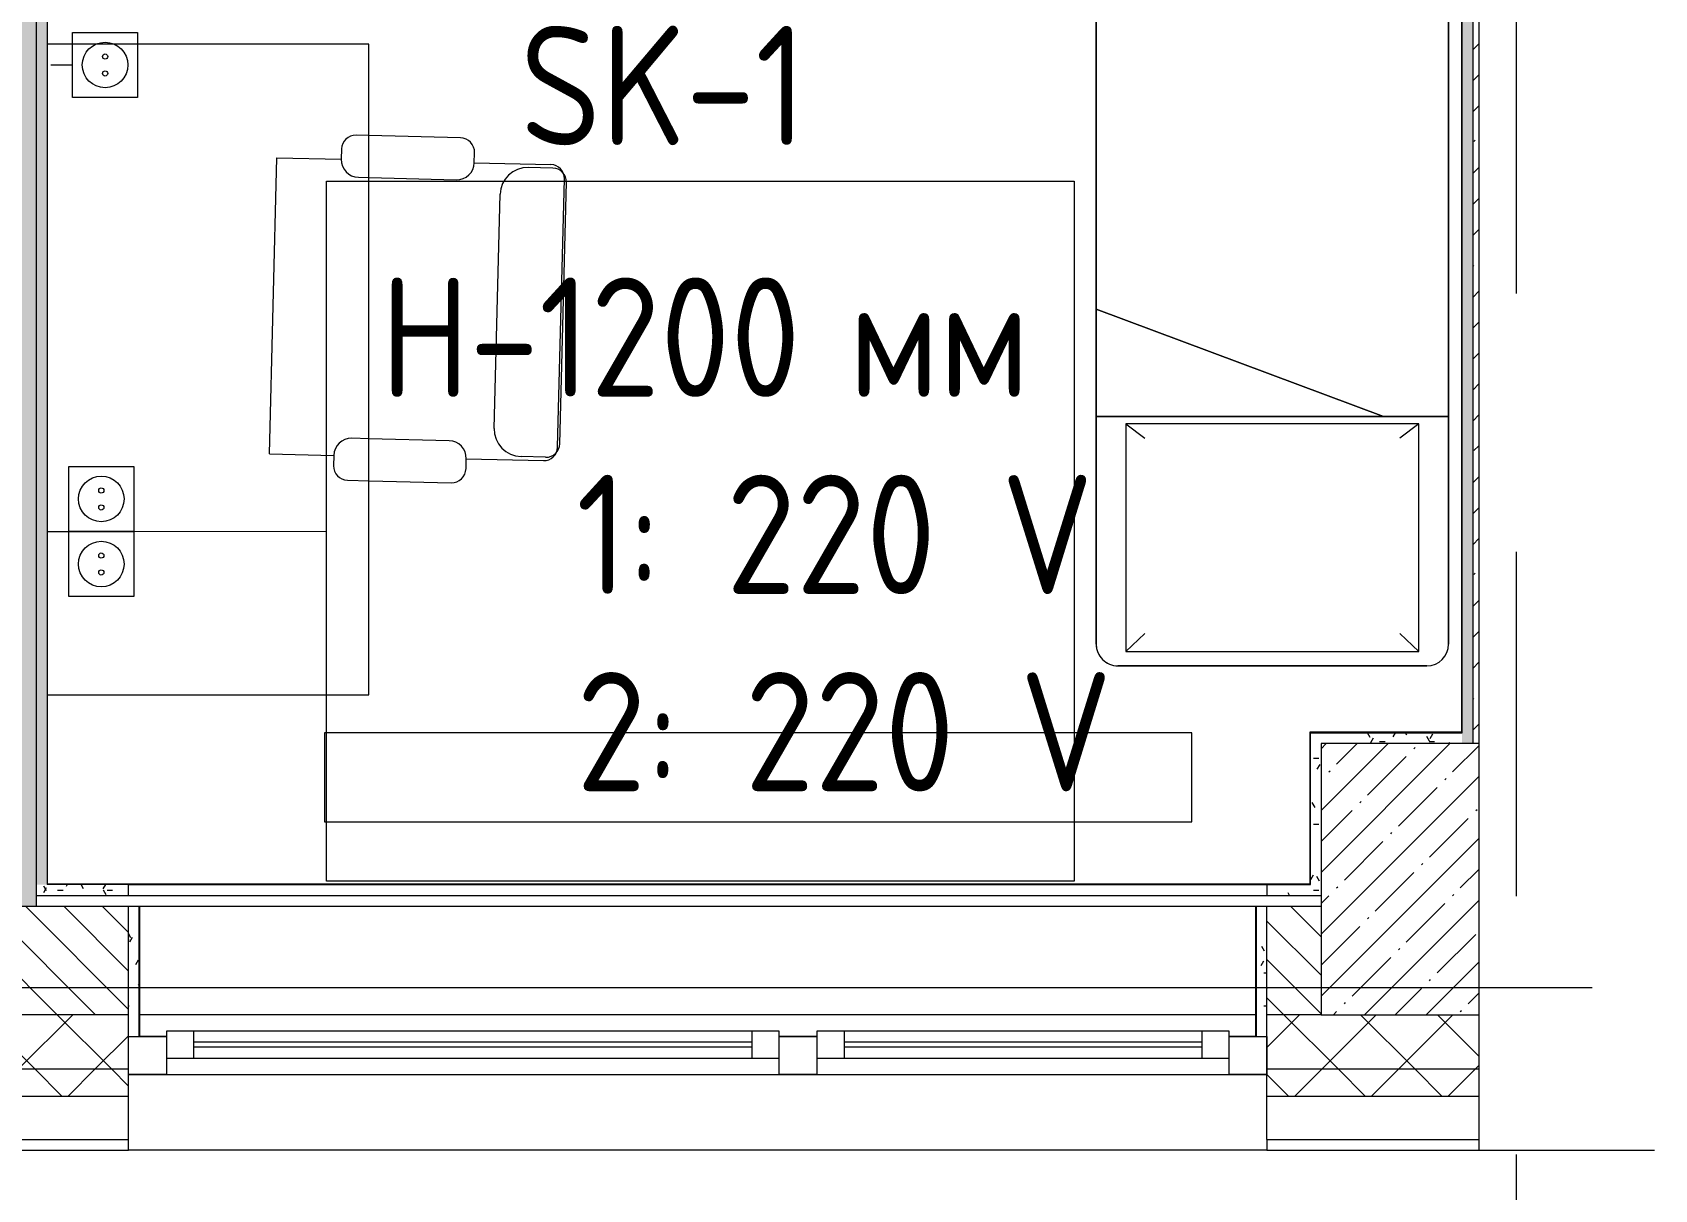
# Model space of a CAD drawing. Header units: millimetres. Extents: x 35881 to 234190, y -8553 to 29063.
# Drawn here: x 81823 to 84815, y 3228 to 5361 of the extents above; entities that cross this region are included whole.
import ezdxf

# ---------------------------------------------------------------- set-up
doc = ezdxf.new("R2010")
doc.units = ezdxf.units.MM
doc.linetypes.add('Осевая', pattern=[3175, 635, -476.25, 1587.5, -476.25])
for name, color, linetype, lineweight in [('A-DETL-GENF', 7, 'Continuous', 9), ('A-GLAZ', 7, 'Continuous', 9), ('A-GLAZ-1', 7, 'Continuous', 13), ('A-WALL', 7, 'Continuous', 9), ('E-ELEC-FIXT-IDEN', 7, 'Continuous', 9), ('I-WALL', 7, 'Continuous', 9), ('M-EQPM', 7, 'Continuous', 9), ('S-COLS', 7, 'Continuous', 9), ('Оси', 7, 'Continuous', 9), ('Оси-2', 7, 'Осевая', 9), ('Электрические приборы', 7, 'Continuous', 9)]:
    doc.layers.add(name, color=color, linetype=linetype, lineweight=lineweight)
for name, color, linetype, lineweight, true_color in [('A-WALL-1', 7, 'Continuous', 9, 0x3c3c3c), ('A-WALL-FNSH-1', 7, 'Continuous', 9, 0x3c3c3c), ('I-FURN-1', 7, 'Continuous', 9, 0xf0f0f0), ('M-EQPM-1', 7, 'Continuous', 9, 0xd4d4d4), ('Оси розеток', 7, 'Continuous', 9, 0xff1e23)]:
    doc.layers.add(name, color=color, linetype=linetype, lineweight=lineweight, true_color=true_color)
doc.styles.add('GOST Common', font='GOST_Common.ttf', dxfattribs={"width": 0.9, "height": 220})
pattern_1 = [(45, (0, 0), (-70.71068, 70.71068), []), (135, (0, 0), (-70.71068, -70.71068), [])]
pattern_2 = [(0, (0, 0), (121.92, 30.48), [10.058, -81.382, 10.058, -81.382, -487.68]), (0, (0, 0), (121.92, 30.48), [-182.88, 10.058, -172.822, 10.058, -81.382, -213.36]), (0, (0, 0), (121.92, 30.48), [-457.2, 10.058, -50.902, 10.058, -142.342]), (120, (45.72, 15.24), (-87.356454, 90.345817), [10.058, -81.382, 10.058, -81.382, -487.68]), (120, (45.72, 15.24), (-87.356454, 90.345817), [-182.88, 10.058, -172.822, 10.058, -81.382, -213.36]), (120, (45.72, 15.24), (-87.356454, 90.345817), [-457.2, 10.058, -50.902, 10.058, -142.342]), (240, (60.96, 76.2), (-34.563546, -120.825817), [10.058, -81.382, 10.058, -81.382, -487.68]), (240, (60.96, 76.2), (-34.563546, -120.825817), [-182.88, 10.058, -172.822, 10.058, -81.382, -213.36]), (240, (60.96, 76.2), (-34.563546, -120.825817), [-457.2, 10.058, -50.902, 10.058, -142.342])]

# ---------------------------------------------------------------- blocks, each defined once
blk = doc.blocks.new('120_Окно_СКБ_2Ст - 120_Окно_СКБ_2Ст 2100х2500 _мал створка СЛЕВА_-19967351-План размещения напольных электротехнических лючков и розеток 1 этажа в осях 12-23')
at = {"layer": 'A-GLAZ'}
for p, q in [((1050, -5), (-1050, -5)), ((-930, -55), (-270, -55)), ((-100, -55), (930, -55)), ((-1030, -75), (-980, -75)), ((-270, -65), (-930, -65)), ((-220, -75), (-150, -75)), ((930, -65), (-100, -65)), ((980, -75), (1030, -75))]:
    blk.add_line(p, q, dxfattribs=at)
at = {"layer": 'A-GLAZ-1'}
for p, q in [((-1050, -75), (-1050, -5)), ((-1050, -5), (-980, -5)), ((-980, -5), (-980, -75)), ((-220, -75), (-220, -5)), ((-220, -5), (-150, -5)), ((-150, -5), (-150, -75)), ((980, -75), (980, -5)), ((980, -5), (1050, -5)), ((1050, -5), (1050, -75)), ((-220, -35), (-980, -35)), ((-980, -35), (-980, -85)), ((-930, -85), (-930, -35)), ((-270, -85), (-270, -35)), ((-220, -85), (-220, -35)), ((980, -35), (-150, -35)), ((-150, -35), (-150, -85)), ((-100, -85), (-100, -35)), ((930, -85), (930, -35)), ((980, -85), (980, -35)), ((-980, -75), (-1050, -75)), ((-980, -85), (-220, -85)), ((-150, -75), (-220, -75)), ((-150, -85), (980, -85)), ((1050, -75), (980, -75))]:
    blk.add_line(p, q, dxfattribs=at)
blk = doc.blocks.new('BSC_Колонна _Прямоугольная - 500х500-V57-План размещения напольных электротехнических лючков и розеток 1 этажа в осях 12-23')
at = {"layer": 'S-COLS'}
h = blk.add_hatch(dxfattribs=at)
h.set_pattern_fill('FP_55', color=256, style=0, pattern_type=2)
h.set_pattern_definition([(45, (-84450, -3800), (-57.02463, 57.02463), []), (45, (-84392.975, -3800), (-57.02463, 57.02463), [100.806, -20.161, 3.353, -16.808])])
h.paths.add_polyline_path([(-250, -250), (40.7, -250), (40.7, 250), (-250, 250), (-250, 73.5)])
for p, q in [((40.7, 250), (-250, 250)), ((-250, 250), (-250, -250)), ((-250, -250), (40.7, -250))]:
    blk.add_line(p, q, dxfattribs=at)
blk = doc.blocks.new('Блок Розеток и Выключателей - Блок Розеток и Выключателей_SK1-V63-План размещения напольных электротехнических лючков и розеток 1 этажа в осях 12-23')
at = {"layer": 'A-DETL-GENF'}
for p, q in [((-60, -40), (60, -40)), ((-60, -160), (-60, -40)), ((60, -40), (60, -160)), ((60, -160), (-60, -160))]:
    blk.add_line(p, q, dxfattribs=at)
for centre, radius in [((0, -100), 42), ((-15.6, -100), 4.8), ((15.6, -100), 4.8)]:
    blk.add_circle(centre, radius, dxfattribs=at)
at = {"layer": 'Оси розеток'}
blk.add_line((0, 0), (0, -40), dxfattribs=at)
blk = doc.blocks.new('Блок Розеток и Выключателей - Блок Розеток и Выключателей_SK1-27368977-План размещения напольных электротехнических лючков и розеток 1 этажа в осях 12-23')
at = {"layer": 'A-DETL-GENF'}
for p, q in [((-120, -40), (0, -40)), ((-120, -160), (-120, -40)), ((0, -40), (120, -40)), ((0, -160), (0, -40)), ((0, -40), (0, -160)), ((120, -40), (120, -160)), ((0, -160), (-120, -160)), ((120, -160), (0, -160))]:
    blk.add_line(p, q, dxfattribs=at)
for centre, radius in [((-60, -100), 42), ((60, -100), 42), ((-75.6, -100), 4.8), ((-44.4, -100), 4.8), ((44.4, -100), 4.8), ((75.6, -100), 4.8)]:
    blk.add_circle(centre, radius, dxfattribs=at)
at = {"layer": 'Оси розеток'}
blk.add_line((0, 0), (0, -40), dxfattribs=at)
blk = doc.blocks.new('Bed - Small Sizes - 15_1-25546717-План размещения напольных электротехнических лючков и розеток 1 этажа в осях 12-23')
at = {"layer": 'I-FURN-1'}
for p, q in [((262.3, 0), (-307.7, 0)), ((-307.7, 0), (262.3, 0)), ((-307.7, 0), (262.3, 0)), ((262.3, 0), (-307.7, 0)), ((-292.5, -26.2), (-257.7, -60)), ((247.5, -26.2), (-292.5, -26.2)), ((-292.5, -26.2), (-292.5, -446.2)), ((247.5, -26.2), (-292.5, -26.2)), ((-292.5, -26.2), (-292.5, -446.2)), ((247.5, -26.2), (212.3, -60)), ((247.5, -446.2), (247.5, -26.2)), ((247.5, -446.2), (247.5, -26.2)), ((-347.7, -40), (-347.7, -460)), ((-347.7, -460), (-347.7, -40)), ((-347.7, -40), (-347.7, -1910)), ((-347.7, -460), (-347.7, -40)), ((302.3, -460), (302.3, -40)), ((302.3, -40), (302.3, -460)), ((302.3, -1910), (302.3, -40)), ((302.3, -40), (302.3, -657.7)), ((-292.5, -446.2), (-257.7, -420)), ((-292.5, -446.2), (247.5, -446.2)), ((-292.5, -446.2), (247.5, -446.2)), ((247.5, -446.2), (212.3, -420)), ((-347.7, -460), (-227.7, -460)), ((-227.7, -460), (-347.7, -460)), ((-347.7, -1910), (-347.7, -460)), ((-347.7, -460), (-227.7, -460)), ((-227.7, -460), (302.3, -460)), ((302.3, -460), (-227.7, -460)), ((302.3, -460), (-227.7, -460)), ((-227.7, -460), (302.3, -657.7)), ((302.3, -657.7), (-227.7, -460)), ((-227.7, -460), (302.3, -460)), ((-227.7, -460), (302.3, -657.7)), ((-227.7, -460), (302.3, -460)), ((302.3, -657.7), (302.3, -460)), ((302.3, -460), (302.3, -657.7)), ((302.3, -657.7), (302.3, -1910)), ((-307.7, -1950), (262.3, -1950)), ((262.3, -1950), (-307.7, -1950))]:
    blk.add_line(p, q, dxfattribs=at)
for centre, start, end in [((-307.7, -40), 90, 180), ((-307.7, -40), 90, 180), ((262.3, -40), 360, 90), ((262.3, -40), 0, 90), ((-307.7, -40), 90, 180), ((-307.7, -40), 90, 180), ((262.3, -40), 0, 90), ((262.3, -40), 0, 90), ((-307.7, -1910), 180, 270), ((-307.7, -1910), 180, 270), ((262.3, -1910), 270, 0), ((262.3, -1910), 270, 0)]:
    blk.add_arc(centre, 40, start, end, dxfattribs=at)
blk = doc.blocks.new('Стол базовый прямоугольный - 15_3-25546838-План размещения напольных электротехнических лючков и розеток 1 этажа в осях 12-23')
at = {"layer": 'I-FURN-1'}
for p, q in [((-600, 293.8), (-600, -300)), ((600, -300), (600, 293.8)), ((-600, -300), (600, -300))]:
    blk.add_line(p, q, dxfattribs=at)
blk = doc.blocks.new('Стул-Кресло рабочее _с подлокотниками_ - 15_5-25548320-План размещения напольных электротехнических лючков и розеток 1 этажа в осях 12-23')
at = {"layer": 'I-FURN-1'}
for p, q in [((-132.1, 286.9), (-132.1, 168.2)), ((-132.1, 286.9), (414, 286.9)), ((414, 286.9), (414, 168.2)), ((-132.1, 168.2), (-151.1, 168.2)), ((433.1, 168.2), (414, 168.2)), ((-177.3, 142), (-177.3, 102.2)), ((-99.8, 104.2), (-99.8, 135.9)), ((381.8, 135.9), (381.8, 116.3)), ((459.2, 118.3), (459.2, 142)), ((-177.3, 102.2), (-177.3, -49.2)), ((-99.8, -43.8), (-99.8, 104.2)), ((381.8, 116.3), (381.8, -44.8)), ((459.2, -50.3), (459.2, 118.3)), ((-150.4, -76.1), (-132.1, -76.1)), ((-132.1, -76.1), (-132.1, -218.6)), ((414, -77.1), (432.4, -77.1)), ((414, -77.1), (414, -218.6)), ((-74.9, -126.2), (356.9, -126.2)), ((-125.7, -222.4), (-125.7, -177)), ((407.7, -222.4), (407.7, -177)), ((-106.7, -244), (388.6, -244)), ((-100.3, -247.8), (382.3, -247.8))]:
    blk.add_line(p, q, dxfattribs=at)
for centre, radius, start, end in [((-151.1, 142), 26.2, 90, 180), ((-132.1, 135.9), 32.3, 360, 90), ((414, 135.9), 32.3, 90, 180), ((433.1, 142), 26.2, 0, 90), ((-150.4, -49.2), 26.9, 180, 270), ((-132.1, -43.8), 32.3, 270, 0), ((414, -44.8), 32.3, 180, 270), ((432.4, -50.3), 26.9, 270, 0), ((-74.9, -177), 50.8, 90, 180), ((356.9, -177), 50.8, 0, 90), ((-106.7, -218.6), 25.4, 180, 270), ((-100.3, -222.4), 25.4, 180, 270), ((382.3, -222.4), 25.4, 270, 0), ((388.6, -218.6), 25.4, 270, 0)]:
    blk.add_arc(centre, radius, start, end, dxfattribs=at)
blk = doc.blocks.new('radiator_prado_classic_z_tip_30_po exemplyaru - Classic Z Тип 30-500-30677899-План размещения напольных электротехнических лючков и розеток 1 этажа в осях 12-23')
at = {"layer": 'M-EQPM-1'}
for p, q in [((0, 228), (0, 64)), ((1600, 228), (0, 228)), ((1600, 64), (1600, 228)), ((0, 64), (1600, 64))]:
    blk.add_line(p, q, dxfattribs=at)
blk = doc.blocks.new('DET_L_Линия разрыва - М100-30654842-План размещения напольных электротехнических лючков и розеток 1 этажа в осях 12-23')
at = {"layer": 'A-DETL-GENF'}
blk.add_line((11739.9, 0), (0, 0), dxfattribs=at)

msp = doc.modelspace()

# ---------------------------------------------------------------- hatches: boundary and pattern name
at = {"layer": 'A-WALL'}
h = msp.add_hatch(dxfattribs=at)
h.set_pattern_fill('FP_21', color=256, style=0, pattern_type=2)
h.set_pattern_definition([(135, (0, 0), (-35.35534, -35.35534), [])])
h.paths.add_polyline_path([(84100, 3550), (84200, 3550), (84200, 3750), (84100, 3750)])
h.paths.add_polyline_path([(81905.3, 3550), (82000, 3550), (82000, 3750), (80850, 3750), (80850, 3550)])
h.paths.add_polyline_path([(80086.8, 3550), (80350, 3550), (80350, 3750), (80080.5, 3750), (80080.5, 3550)])
h.paths.add_polyline_path([(79180.5, 3550), (79180.5, 3750), (77980, 3750), (77980, 3550), (78995.7, 3550)])
h.paths.add_polyline_path([(76813.6, 3550), (77080, 3550), (77080, 3750), (75980, 3750), (75980, 3550), (76086.2, 3550)])
h = msp.add_hatch(dxfattribs=at)
h.set_pattern_fill('FP_17', color=256, style=0, pattern_type=2)
h.set_pattern_definition(pattern_1)
h.paths.add_polyline_path([(84490.7, 3450), (84490.7, 3550), (84100, 3550), (84100, 3450), (84200, 3450)])
h.paths.add_polyline_path([(82000, 3450), (82000, 3550), (80080.5, 3550), (80080.5, 3450), (81905.3, 3450)])
h.paths.add_polyline_path([(78995.7, 3450), (79180.5, 3450), (79180.5, 3550), (77980, 3550), (77980, 3450), (78268.3, 3450)])
h.paths.add_polyline_path([(76813.6, 3450), (77080, 3450), (77080, 3550), (75858, 3550), (75858, 3450), (76086.2, 3450)])
h = msp.add_hatch(dxfattribs=at)
h.set_pattern_fill('FP_17', color=256, style=0, pattern_type=2)
h.set_pattern_definition(pattern_1)
h.paths.add_polyline_path([(84490.7, 3400), (84490.7, 3450), (84100, 3450), (84100, 3400)])
h.paths.add_polyline_path([(81905.3, 3400), (82000, 3400), (82000, 3450), (80080.5, 3450), (80080.5, 3400), (80450.5, 3400)])
h.paths.add_polyline_path([(78995.7, 3400), (79180.5, 3400), (79180.5, 3450), (77980, 3450), (77980, 3400), (78268.3, 3400)])
h.paths.add_polyline_path([(76813.6, 3400), (77080, 3400), (77080, 3450), (75858, 3450), (75858, 3400), (76086.2, 3400)])
at = {"layer": 'I-WALL'}
h = msp.add_hatch(dxfattribs=at)
h.set_pattern_fill('FP_1', color=256, style=0, pattern_type=2)
h.set_pattern_definition([(45, (0, 0), (-57.02463, 57.02463), []), (45, (57.025, 0), (-57.02463, 57.02463), [100.806, -20.161, 3.353, -16.808])])
h.paths.add_polyline_path([(84490.7, 4050), (84490.7, 10900), (84480, 10900), (84480, 4050)])
h = msp.add_hatch(dxfattribs=at)
h.set_pattern_fill('FP_58', color=256, style=0, pattern_type=2)
h.set_pattern_definition(pattern_2)
h.paths.add_polyline_path([(84480, 4050), (84480, 10880), (84460, 10879), (84460, 4050)])
h = msp.add_hatch(dxfattribs=at)
h.set_pattern_fill('FP_58', color=256, style=0, pattern_type=2)
h.set_pattern_definition(pattern_2)
h.paths.add_polyline_path([(81850, 3790), (81850, 9220), (81830, 9220), (81830, 3790)])
h = msp.add_hatch(dxfattribs=at)
h.set_pattern_fill('FP_22', color=256, style=0, pattern_type=2)
h.set_pattern_definition([(135, (0, 0), (-75.43415, -75.43415), [106.68, -17.78, 3.556, -17.78]), (135, (0, 75.39), (-75.43415, -75.43415), []), (50, (0, 0), (127.52922, -11.15758), [13.335, -146.685]), (355, (0, 0), (-24.66966, 133.74002), [10.668, -117.348]), (100.451, (10.63, -0.93), (102.85973, 122.58178), [11.333, -124.663]), (46.184, (0, 35.56), (189.75516, -29.43036), [20.002, -220.027]), (96.636, (15.81, 33.1), (166.1822, 173.1996), [17, -186.995]), (351.184, (0, 35.56), (166.18393, 173.19757), [16.002, -176.022]), (21, (17.78, 26.67), (106.13027, -71.58603), [13.335, -146.685]), (326, (17.78, 26.67), (43.26188, 128.93175), [10.668, -117.348]), (71.451, (26.62, 20.7), (149.39198, 57.34505), [11.333, -124.663]), (37.5, (0, 0), (2.162228, 59.188357), [3.353, -112.573, 3.353, -115.773, -117.792]), (37.5, (0, 0), (2.162228, 59.188357), [-235.052, 3.353, -114.44]), (7.5, (0, 0), (46.773857, 70.12615), [3.353, -64.567, 3.353, -109.906, -44.894]), (7.5, (0, 0), (46.773857, 70.12615), [-181.178, 3.353, -41.542]), (327.5, (-39.65, 0), (94.91367, -4.010093), [3.353, -41.097, 3.353, -135.331, -184.023]), (327.5, (-39.65, 0), (94.91367, -4.010093), [-183.134, 3.353, -180.67]), (317.5, (-57.43, 0), (103.69057, 17.79882), [3.353, -54.432, 3.353, -88.748, -130.683]), (317.5, (-57.43, 0), (103.69057, 17.79882), [-149.885, 3.353, -127.33])])
h.paths.add_polyline_path([(81730, 3750), (81830, 3750), (81830, 9100), (81730, 9100), (81730, 5091.4)])
h = msp.add_hatch(dxfattribs=at)
h.set_pattern_fill('FP_58', color=256, style=0, pattern_type=2)
h.set_pattern_definition(pattern_2)
h.paths.add_polyline_path([(84200, 4050), (84460, 4050), (84459, 4070), (84180, 4070), (84180, 4050)])
h = msp.add_hatch(dxfattribs=at)
h.set_pattern_fill('FP_58', color=256, style=0, pattern_type=2)
h.set_pattern_definition(pattern_2)
h.paths.add_polyline_path([(84200, 3770), (84200, 4050), (84180, 4050), (84180, 3770)])
h = msp.add_hatch(dxfattribs=at)
h.set_pattern_fill('FP_58', color=256, style=0, pattern_type=2)
h.set_pattern_definition(pattern_2)
h.paths.add_polyline_path([(84100, 3770), (84180, 3770), (84179, 3790), (84100, 3790)])
h.paths.add_polyline_path([(81905.3, 3770), (82000, 3770), (82000, 3790), (81830, 3790), (81830, 3770)])
h = msp.add_hatch(dxfattribs=at)
h.set_pattern_fill('FP_58', color=256, style=0, pattern_type=2)
h.set_pattern_definition(pattern_2)
h.paths.add_polyline_path([(82020, 3510), (82020, 3750), (82000, 3750), (82000, 3510)])
h = msp.add_hatch(dxfattribs=at)
h.set_pattern_fill('FP_58', color=256, style=0, pattern_type=2)
h.set_pattern_definition(pattern_2)
h.paths.add_polyline_path([(84100, 3510), (84100, 3750), (84080, 3750), (84080, 3510)])

# ---------------------------------------------------------------- linework, layer by layer
at = {"layer": 'A-WALL'}
for p, q in [((84460, 4070), (84460, 10880)), ((81850, 8021), (81850, 3790)), ((84180, 4070), (84460, 4070)), ((84180, 3790), (84180, 4050)), ((82000, 3790), (81850, 3790)), ((84100, 3790), (84180, 3790)), ((80850, 3750), (84200, 3750)), ((82000, 3550), (80850, 3550)), ((84200, 3550), (84100, 3550)), ((80080.5, 3450), (82000, 3450)), ((84100, 3450), (84490.7, 3450)), ((80080.5, 3400), (82000, 3400)), ((84100, 3400), (84490.7, 3400)), ((80080.5, 3320), (82000, 3320)), ((84100, 3300), (82000, 3300)), ((84100, 3320), (84490.7, 3320))]:
    msp.add_line(p, q, dxfattribs=at)
at = {"layer": 'A-WALL-1'}
for p, q in [((84480, 4050), (84480, 10900)), ((81830, 9200), (81830, 3750)), ((81830, 3770), (82000, 3770)), ((82000, 3770), (82000, 3790)), ((84100, 3790), (84100, 3770)), ((84100, 3770), (84200, 3770)), ((82000, 3320), (82000, 3750)), ((82020, 3510), (82020, 3750)), ((84080, 3750), (84080, 3510)), ((84100, 3320), (84100, 3750)), ((82000, 3510), (82020, 3510)), ((84080, 3510), (84100, 3510))]:
    msp.add_line(p, q, dxfattribs=at)
at = {"layer": 'A-WALL-FNSH-1'}
for p, q in [((84459, 10879), (84459, 4071)), ((81851, 3791), (81851, 8021)), ((84459, 4071), (84179, 4071)), ((84179, 4071), (84179, 3791)), ((84180, 4050), (84180, 4070)), ((84179, 3791), (81851, 3791)), ((82021, 3510), (82021, 3750)), ((84079, 3750), (84079, 3510)), ((82020, 3510), (82021, 3510)), ((84079, 3510), (84080, 3510)), ((80080.5, 3300), (82000, 3300)), ((82000, 3300), (82000, 3320)), ((84100, 3320), (84100, 3300)), ((84100, 3300), (84814.9, 3300))]:
    msp.add_line(p, q, dxfattribs=at)
at = {"layer": 'E-ELEC-FIXT-IDEN'}
msp.add_line((82010, 4441.2), (82365.5, 4441.7), dxfattribs=at)
at = {"layer": 'E-ELEC-FIXT-IDEN', "flags": 128}
msp.add_lwpolyline([(82365.5, 5087.2), (83744.5, 5087.2), (83744.5, 3796.2), (82365.5, 3796.2)], close=True, dxfattribs=at)
at = {"layer": 'I-WALL'}
for p, q in [((82000, 3790), (84100, 3790)), ((82000, 3770), (84100, 3770)), ((84080, 3550), (82020, 3550))]:
    msp.add_line(p, q, dxfattribs=at)
at = {"layer": 'Оси'}
msp.add_line((82200, 3600), (84700, 3600), dxfattribs=at)
at = {"layer": 'Оси-2'}
for p, q in [((84560, 593.7), (84560, 19415.1)), ((39180.8, 3600), (82200, 3600))]:
    msp.add_line(p, q, dxfattribs=at)

# ---------------------------------------------------------------- block references
at = {"layer": 'A-DETL-GENF', "rotation": 90.00000000000031}
msp.add_blockref('DET_L_Линия разрыва - М100-30654842-План размещения напольных электротехнических лючков и розеток 1 этажа в осях 12-23', (84490.7, 3301.1), dxfattribs=at)
at = {"layer": 'A-GLAZ', "rotation": 180}
msp.add_blockref('120_Окно_СКБ_2Ст - 120_Окно_СКБ_2Ст 2100х2500 _мал створка СЛЕВА_-19967351-План размещения напольных электротехнических лючков и розеток 1 этажа в осях 12-23', (83050, 3435), dxfattribs=at)
at = {"layer": 'I-FURN-1'}
for name, p, rotation in [('Bed - Small Sizes - 15_1-25546717-План размещения напольных электротехнических лючков и розеток 1 этажа в осях 12-23', (84087.3, 4193.4), 180), ('Стол базовый прямоугольный - 15_3-25546838-План размещения напольных электротехнических лючков и розеток 1 этажа в осях 12-23', (82143.7, 4740), 89.99999999999993), ('Стул-Кресло рабочее _с подлокотниками_ - 15_5-25548320-План размещения напольных электротехнических лючков и розеток 1 этажа в осях 12-23', (82550.4, 4709.4), 88.5543953618572)]:
    msp.add_blockref(name, p, dxfattribs=dict(at, rotation=rotation))
at = {"layer": 'M-EQPM'}
msp.add_blockref('radiator_prado_classic_z_tip_30_po exemplyaru - Classic Z Тип 30-500-30677899-План размещения напольных электротехнических лючков и розеток 1 этажа в осях 12-23', (82361.7, 3842), dxfattribs=at)
at = {"layer": 'S-COLS'}
msp.add_blockref('BSC_Колонна _Прямоугольная - 500х500-V57-План размещения напольных электротехнических лючков и розеток 1 этажа в осях 12-23', (84450, 3800), dxfattribs=at)
at = {"layer": 'Электрические приборы', "rotation": 89.9999999999999}
for name, p in [('Блок Розеток и Выключателей - Блок Розеток и Выключателей_SK1-V63-План размещения напольных электротехнических лючков и розеток 1 этажа в осях 12-23', (81857, 5301.5)), ('Блок Розеток и Выключателей - Блок Розеток и Выключателей_SK1-27368977-План размещения напольных электротехнических лючков и розеток 1 этажа в осях 12-23', (81850, 4441.2))]:
    msp.add_blockref(name, p, dxfattribs=at)

# ---------------------------------------------------------------- texts
at = {"layer": 'E-ELEC-FIXT-IDEN', "char_height": 220, "attachment_point": 1, "style": 'GOST Common'}
for s, insert, width in [('SK-1', (82722.5, 5373.6), 656.582), ('H-1200 ', (82465.5, 4909.6), 1046.202), ('мм', (83328.7, 4909.6), 375.19), ('   1: 220 V', (82465.5, 4545.8), 1291.519), ('   2: 220 V', (82465.5, 4182), 1342.025)]:
    msp.add_mtext(s, dxfattribs=dict(at, insert=insert, width=width))

doc.saveas('drawing.dxf')
